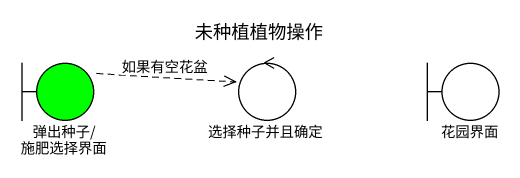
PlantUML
@startuml
title 未种植植物操作
boundary "弹出种子/施肥选择界面" as 弹出种子_施肥选择界面 #00FF00
control 选择种子并且确定
boundary 花园界面
弹出种子_施肥选择界面 .right.> 选择种子并且确定 : 如果有空花盆
@enduml
